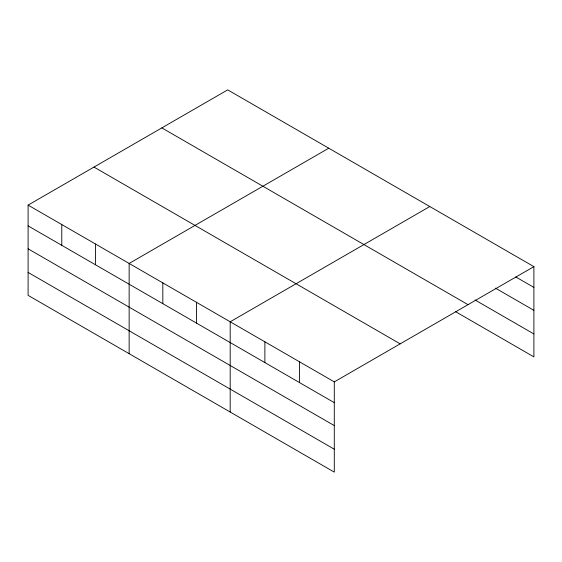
<?xml version="1.0" encoding="UTF-8"?>
<svg xmlns="http://www.w3.org/2000/svg" width="562" height="562" viewBox="0 0 562 562"><rect width="100%" height="100%" fill="white"/><g stroke="black" fill="none" stroke-linecap="round" stroke-linejoin="round"><path stroke-width="0.84" d="M334.292 425.589L334.292 381.886L28.1 205.109L28.1 295.359L334.292 472.136L334.292 425.589L28.1 248.811M455.445 311.594L533.9 356.891L533.9 266.641L227.708 89.864L28.1 205.109M328.756 148.199L129.141 263.445L129.141 353.695M429.797 206.535L230.188 321.78L230.188 412.03M334.292 381.886L533.9 266.641M515.797 276.961L533.9 287.414M495.424 288.13L533.9 310.343M475.059 299.996L533.9 333.961M161.842 127.897L468.027 304.667M93.973 167.076L400.158 343.853M28.1 225.882L334.292 402.659M28.1 272.43L334.292 449.207M299.588 361.851L299.588 382.624M264.885 341.815L264.885 362.588M196.503 302.335L196.503 323.108M162.825 282.89L162.825 303.663M95.463 243.999L95.463 264.772M61.778 224.554L61.778 245.327"/></g></svg>
